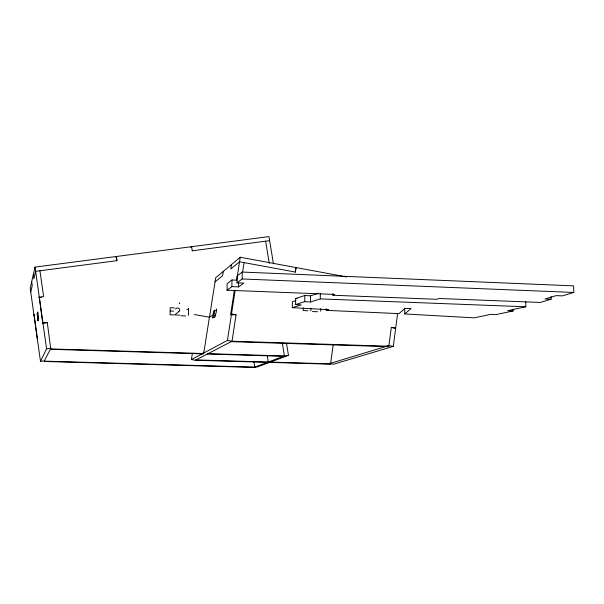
<?xml version="1.0" encoding="UTF-8"?>
<svg xmlns="http://www.w3.org/2000/svg" width="604" height="604" viewBox="0 0 604 604"><rect width="100%" height="100%" fill="white"/><g stroke="black" fill="none" stroke-linecap="round" stroke-linejoin="round"><path stroke-width="0.91" d="M404.695 308.199L404.733 313.952L411.12 308.485L404.922 308.395L399.01 313.635L326.273 310.35L326.281 308.682M551.037 296.519L551.097 299.237L540.369 302.445L439.002 298.489L436.873 299.29L332.94 295.25L332.947 293.423M310.834 310.841L310.849 308.282M318.542 293.242L310.539 295.839L304.786 295.499L295.628 298.519L295.582 304.552L304.748 301.645L310.509 301.977L320.294 298.904L320.316 293.552M320.686 311.203L320.694 308.644M303.261 308.002L303.246 310.569L308.01 310.743M304.748 301.645L304.786 295.499M310.509 301.977L310.539 295.839M326.273 310.35L328.546 309.693L292.321 307.67L292.366 301.751L295.937 300.596M242.249 272.064L237.07 276.058L236.979 282.823L242.159 278.973L242.249 272.064L573.626 285.858L573.8 292.457L562.369 295.877L556.156 295.628L544.997 299.003L551.097 299.237M231.966 279.984L227.127 283.714L227.036 290.222L231.876 286.621L231.966 279.984L236.987 280.188M231.876 286.621L238.572 286.885L238.625 282.748M188.41 315.431L188.546 308.402A1.004 0.989 51.5 0 1 187.927 309.188A2.733 2.688 51 0 1 186.9 309.376M231.158 341.66L387.458 346.643L387.541 346.009M387.458 346.643L388.825 346.228L391.309 327.376L395.688 328.168M388.01 345.865L329.625 363.608L333.393 364.265L393.302 346.371L397.613 313.461M192.397 353.295L191.4 359.569L195.311 360.241L329.55 364.152L330.547 363.85L333.189 344.952M295.326 272.072L295.983 267.564M296.058 267.58L295.401 272.079L239.546 261.774L230.811 268.931L231.506 264.544M230.622 314.631L234.397 290.162M191.4 359.569L227.429 340.422L235.122 290.509M236.692 280.301L240.249 257.236L343.019 276.277M242.649 271.898L244.076 262.604M50.721 348.561L50.827 349.308L203.027 353.884L203.322 352.041M203.027 353.884L203.707 353.529L209.369 317.478M209.437 317.545L215.681 277.772L240.249 257.236M213.763 317.206L214.865 310.146L214.639 311.022M222.649 275.628L223.321 271.385M37.682 312.132L37.773 313.499M273.438 263.752L268.976 236.594L35.032 267.104L30.2 288.183L40.491 361.351L44.371 360.784L50.925 348.176L46.584 348.795L40.491 361.351M215.975 310.464L216.594 308.999L216.247 312.23A9.498 1.397 -79.9 0 1 215.847 313.491L215.432 314.775A3.111 0.461 -79.9 0 0 215.039 316.337L215.787 315.847M30.736 291.966L32.246 285.586L31.695 281.668M33.975 315.046L34.111 314.601L37.267 338.414M50.827 349.308L47.278 322.506L42.952 323.11L42.786 323.646L39.275 297.085M33.99 315.107L34.118 314.669M39.124 297.704L39.283 297.153L43.594 296.504L39.947 270.766M37.176 313.74L37.969 320.852L38.127 320.392M38.429 320.294L38.603 319.78M38.709 318.633L38.55 319.078L38.294 316.39A8.969 0.461 82.3 0 0 38.188 315.19L37.72 312.14M38.301 319.841L38.15 320.286L37.893 317.613A8.894 0.453 82.3 0 0 37.788 316.428L37.282 313.393L37.373 314.752M42.778 323.57L42.952 323.11L47.293 322.574M253.997 367.406L267.444 362.347L271.264 361.773L257.644 366.854L253.997 367.406L44.469 361.464L44.53 360.475M175.537 309.135L175.794 308.742A1.986 1.955 49.9 0 1 176.897 308.063L177.206 308.025A2.439 2.401 50.1 0 1 179.041 308.531A2.001 1.971 49.9 0 1 178.943 311.37M115.87 257.183L116.353 256.496L116.972 260.664L35.628 271.332L33.877 278.731L33.303 274.654M191.536 246.689L190.902 247.383L191.604 246.681L192.253 250.796M215.032 281.872L222.665 275.613M238.572 286.885L243.812 283.102L236.979 282.823M214.367 310.501L213.65 311L212.555 318.014L213.31 317.508M213.144 314.254L213.733 313.853M212.057 315.477L209.482 317.228L194.345 314.548M213.929 317.628L214.767 317.07M195.311 360.241L232.012 341.222L388.825 346.228M332.94 295.25L334.601 294.42L227.036 290.222M267.262 355.643L268.297 362.03L284.424 355.96L288.463 355.356L286.515 343.457M288.463 355.356L272.125 361.449L268.297 362.03M292.321 307.67L301.253 304.877L295.582 304.552M525.744 301.577L525.857 306.779L507.843 310.652L513.106 310.954L513.075 309.263M513.106 310.954L495.861 314.631L490.697 314.337L474.359 317.847L404.733 313.952M39.109 297.644L41.706 297.349M192.185 250.803L269.648 240.649M44.628 361.154L254.745 367.126L253.861 361.645M51.03 348.931L203.707 353.529M208.086 353.657L284.424 355.96L282.317 343.11M207.391 354.019L283.502 356.307M195.93 359.924L330.547 363.85M174.511 314.941L170.071 314.782L170.23 307.753L174.397 307.904M180.739 315.756L185.564 315.922M312.457 311.551L317.636 311.739M170.154 311.015L173.59 311.136M320.294 298.904L525.857 306.779M179.592 315.114L175.311 314.948A3.035 2.99 51.7 0 1 176.285 313.536L177.712 312.494A9.302 9.158 47.5 0 0 179.003 311.438M242.159 278.973L573.8 292.457M295.628 298.519L297.243 298.618M227.429 340.422L232.012 341.222L236.058 314.82L231.498 314.012M236.051 314.895L231.483 314.088L230.653 314.541L233.378 315.031M388.908 345.594L393.302 346.371M391.294 327.451L395.673 328.244M344.861 276.617L346.704 276.957M265.632 241.177L269.271 263.412M116.285 256.511L116.904 260.679M35.032 267.104L46.584 348.795M44.371 360.784L44.469 361.464M214.639 311.015A2.778 0.408 -79.9 0 1 214.443 311.354M179.713 303.117L179.29 303.072L179.713 303.14"/></g></svg>
